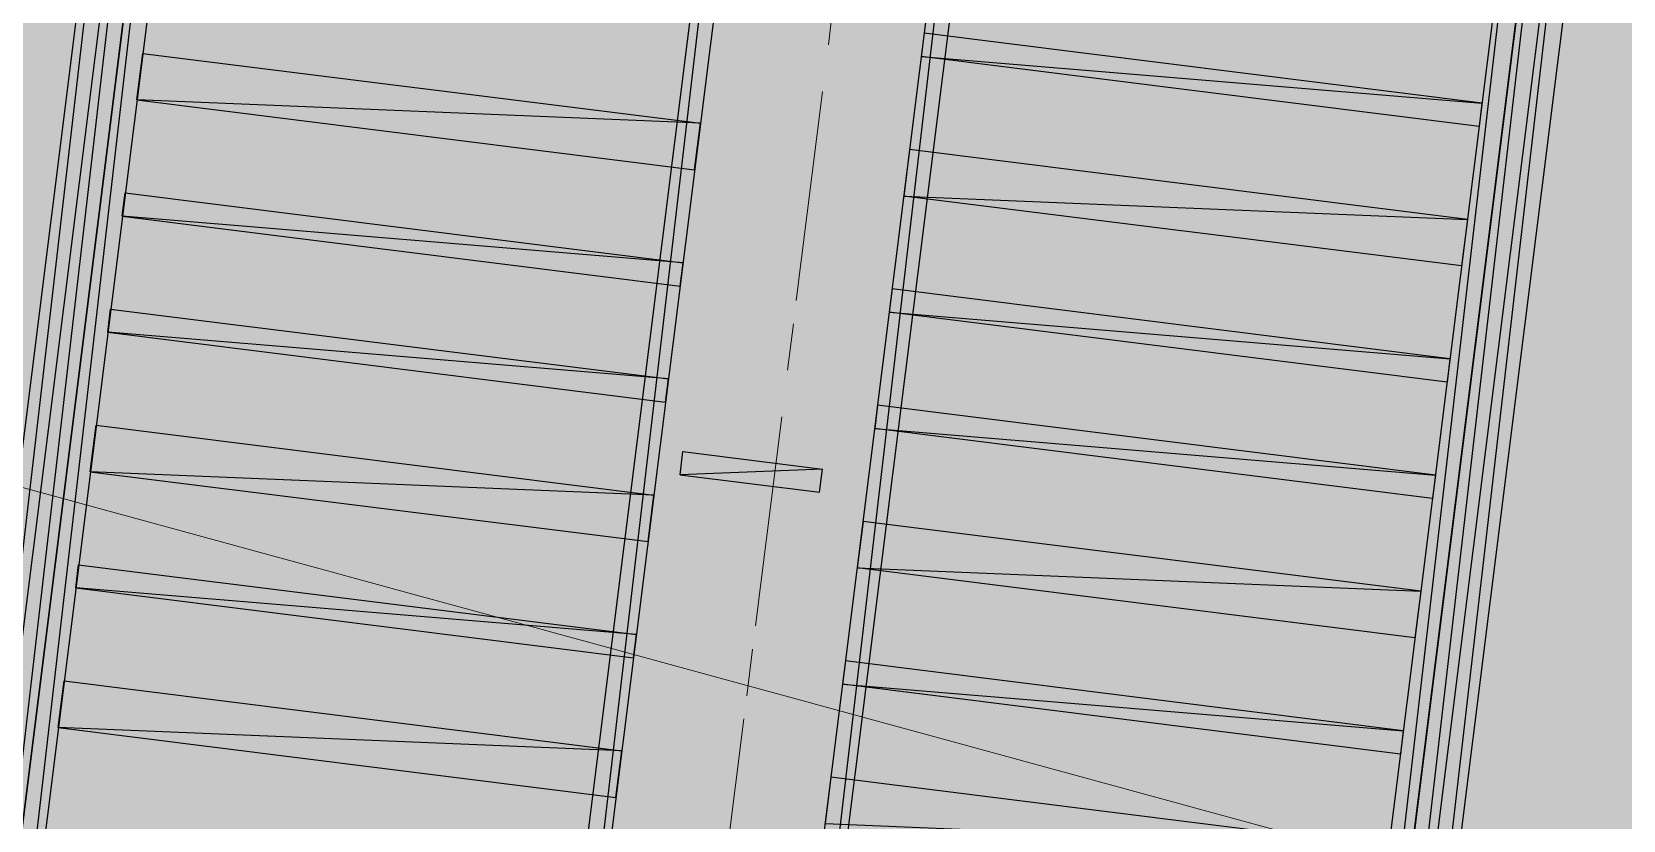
# Model space of a CAD drawing. Header units: metres. Extents: x -4 to 509425, y 7549 to 4732445.
# Drawn here: x 475990.696 to 475991.271, y 4719725.629 to 4719725.914 of the extents above; entities that cross this region are included whole.
import ezdxf

# ---------------------------------------------------------------- set-up
doc = ezdxf.new("R2010")
doc.units = ezdxf.units.M
doc.header["$LTSCALE"] = 0.01
doc.header["$MEASUREMENT"] = 0
doc.layers.get('0').update_dxf_attribs({"lineweight": 0})
doc.layers.add('_SUBESTACIÓN', color=1, linetype='Continuous')
doc.layers.add('SUBESTACION LA VID', color=253, linetype='Continuous')

# ---------------------------------------------------------------- blocks, each defined once
blk = doc.blocks.new('A$Cfff6051d')
at = {"layer": 'SUBESTACION LA VID', "transparency": 33554687}
h = blk.add_hatch(color=256, dxfattribs=at)
h.dxf.hatch_style = 2
edge = h.paths.add_edge_path()
edge.add_spline(control_points=[(475995.86725, 4719727.97649), (475995.86725, 4719727.97649), (475995.86831, 4719727.98489), (475995.86831, 4719727.98489), (475995.86831, 4719727.98489), (475990.12143, 4719728.69684), (475990.12143, 4719728.69684), (475990.12143, 4719728.69684), (475995.86725, 4719727.97649), (475995.86725, 4719727.97649)], knot_values=[0, 0, 0, 0, 1, 1, 1, 2, 2, 2, 3, 3, 3, 3], degree=3, periodic=0)
edge = h.paths.add_edge_path()
edge.add_spline(control_points=[(475995.86831, 4719727.98489), (475995.86831, 4719727.98489), (475990.12143, 4719728.69684), (475990.12143, 4719728.69684), (475990.12143, 4719728.69684), (475990.11408, 4719728.70629), (475990.11408, 4719728.70629), (475990.11408, 4719728.70629), (475995.86831, 4719727.98489), (475995.86831, 4719727.98489)], knot_values=[0, 0, 0, 0, 1, 1, 1, 2, 2, 2, 3, 3, 3, 3], degree=3, periodic=0)
edge = h.paths.add_edge_path()
edge.add_spline(control_points=[(475990.12143, 4719728.69684), (475990.12143, 4719728.69684), (475990.11408, 4719728.70629), (475990.11408, 4719728.70629), (475990.11408, 4719728.70629), (475989.83813, 4719726.43715), (475989.83813, 4719726.43715), (475989.83813, 4719726.43715), (475990.12143, 4719728.69684), (475990.12143, 4719728.69684)], knot_values=[0, 0, 0, 0, 1, 1, 1, 2, 2, 2, 3, 3, 3, 3], degree=3, periodic=0)
edge = h.paths.add_edge_path()
edge.add_spline(control_points=[(475990.11408, 4719728.70629), (475990.11408, 4719728.70629), (475989.83813, 4719726.43715), (475989.83813, 4719726.43715), (475989.83813, 4719726.43715), (475989.82868, 4719726.4298), (475989.82868, 4719726.4298), (475989.82868, 4719726.4298), (475990.11408, 4719728.70629), (475990.11408, 4719728.70629)], knot_values=[0, 0, 0, 0, 1, 1, 1, 2, 2, 2, 3, 3, 3, 3], degree=3, periodic=0)
edge = h.paths.add_edge_path()
edge.add_spline(control_points=[(475989.83813, 4719726.43715), (475989.83813, 4719726.43715), (475989.82868, 4719726.4298), (475989.82868, 4719726.4298), (475989.82868, 4719726.4298), (475995.58396, 4719725.7168), (475995.58396, 4719725.7168), (475995.58396, 4719725.7168), (475989.83813, 4719726.43715), (475989.83813, 4719726.43715)], knot_values=[0, 0, 0, 0, 1, 1, 1, 2, 2, 2, 3, 3, 3, 3], degree=3, periodic=0)
edge = h.paths.add_edge_path()
edge.add_spline(control_points=[(475989.82868, 4719726.4298), (475989.82868, 4719726.4298), (475995.58396, 4719725.7168), (475995.58396, 4719725.7168), (475995.58396, 4719725.7168), (475995.59131, 4719725.70735), (475995.59131, 4719725.70735), (475995.59131, 4719725.70735), (475989.82868, 4719726.4298), (475989.82868, 4719726.4298)], knot_values=[0, 0, 0, 0, 1, 1, 1, 2, 2, 2, 3, 3, 3, 3], degree=3, periodic=0)
edge = h.paths.add_edge_path()
edge.add_spline(control_points=[(475995.58396, 4719725.7168), (475995.58396, 4719725.7168), (475995.59131, 4719725.70735), (475995.59131, 4719725.70735), (475995.59131, 4719725.70735), (475995.86831, 4719727.98489), (475995.86831, 4719727.98489), (475995.86831, 4719727.98489), (475995.58396, 4719725.7168), (475995.58396, 4719725.7168)], knot_values=[0, 0, 0, 0, 1, 1, 1, 2, 2, 2, 3, 3, 3, 3], degree=3, periodic=0)
edge = h.paths.add_edge_path()
edge.add_spline(control_points=[(475995.59131, 4719725.70735), (475995.59131, 4719725.70735), (475995.86831, 4719727.98489), (475995.86831, 4719727.98489), (475995.86831, 4719727.98489), (475995.87671, 4719727.98384), (475995.87671, 4719727.98384), (475995.87671, 4719727.98384), (475995.59131, 4719725.70735), (475995.59131, 4719725.70735)], knot_values=[0, 0, 0, 0, 1, 1, 1, 2, 2, 2, 3, 3, 3, 3], degree=3, periodic=0)
h = blk.add_hatch(color=256, dxfattribs=at)
h.dxf.hatch_style = 2
edge = h.paths.add_edge_path()
edge.add_spline(control_points=[(475990.99108, 4719726.30967), (475990.99108, 4719726.30967), (475990.98268, 4719726.31072), (475990.98268, 4719726.31072), (475990.98268, 4719726.31072), (475990.86365, 4719725.29323), (475990.86365, 4719725.29323), (475990.86365, 4719725.29323), (475990.99108, 4719726.30967), (475990.99108, 4719726.30967)], knot_values=[0, 0, 0, 0, 1, 1, 1, 2, 2, 2, 3, 3, 3, 3], degree=3, periodic=0)
edge = h.paths.add_edge_path()
edge.add_spline(control_points=[(475990.98268, 4719726.31072), (475990.98268, 4719726.31072), (475990.86365, 4719725.29323), (475990.86365, 4719725.29323), (475990.86365, 4719725.29323), (475990.85525, 4719725.29428), (475990.85525, 4719725.29428), (475990.85525, 4719725.29428), (475990.98268, 4719726.31072), (475990.98268, 4719726.31072)], knot_values=[0, 0, 0, 0, 1, 1, 1, 2, 2, 2, 3, 3, 3, 3], degree=3, periodic=0)
h = blk.add_hatch(color=256, dxfattribs=at)
h.dxf.hatch_style = 2
edge = h.paths.add_edge_path()
edge.add_spline(control_points=[(475991.07508, 4719726.29914), (475991.07508, 4719726.29914), (475991.06668, 4719726.30019), (475991.06668, 4719726.30019), (475991.06668, 4719726.30019), (475990.94765, 4719725.2827), (475990.94765, 4719725.2827), (475990.94765, 4719725.2827), (475991.07508, 4719726.29914), (475991.07508, 4719726.29914)], knot_values=[0, 0, 0, 0, 1, 1, 1, 2, 2, 2, 3, 3, 3, 3], degree=3, periodic=0)
edge = h.paths.add_edge_path()
edge.add_spline(control_points=[(475991.06668, 4719726.30019), (475991.06668, 4719726.30019), (475990.94765, 4719725.2827), (475990.94765, 4719725.2827), (475990.94765, 4719725.2827), (475990.93925, 4719725.28375), (475990.93925, 4719725.28375), (475990.93925, 4719725.28375), (475991.06668, 4719726.30019), (475991.06668, 4719726.30019)], knot_values=[0, 0, 0, 0, 1, 1, 1, 2, 2, 2, 3, 3, 3, 3], degree=3, periodic=0)
h = blk.add_hatch(color=256, dxfattribs=at)
h.dxf.hatch_style = 2
edge = h.paths.add_edge_path()
edge.add_spline(control_points=[(475990.63684, 4719725.32167), (475990.63684, 4719725.32167), (475990.64525, 4719725.32061), (475990.64525, 4719725.32061), (475990.64525, 4719725.32061), (475990.74953, 4719726.2205), (475990.74953, 4719726.2205), (475990.74953, 4719726.2205), (475990.63684, 4719725.32167), (475990.63684, 4719725.32167)], knot_values=[0, 0, 0, 0, 1, 1, 1, 2, 2, 2, 3, 3, 3, 3], degree=3, periodic=0)
edge = h.paths.add_edge_path()
edge.add_spline(control_points=[(475990.64525, 4719725.32061), (475990.64525, 4719725.32061), (475990.74953, 4719726.2205), (475990.74953, 4719726.2205), (475990.74953, 4719726.2205), (475990.75793, 4719726.21945), (475990.75793, 4719726.21945), (475990.75793, 4719726.21945), (475990.64525, 4719725.32061), (475990.64525, 4719725.32061)], knot_values=[0, 0, 0, 0, 1, 1, 1, 2, 2, 2, 3, 3, 3, 3], degree=3, periodic=0)
h = blk.add_hatch(color=256, dxfattribs=at)
h.dxf.hatch_style = 2
edge = h.paths.add_edge_path()
edge.add_spline(control_points=[(475990.64525, 4719725.32061), (475990.64525, 4719725.32061), (475990.65365, 4719725.31956), (475990.65365, 4719725.31956), (475990.65365, 4719725.31956), (475990.75793, 4719726.21945), (475990.75793, 4719726.21945), (475990.75793, 4719726.21945), (475990.64525, 4719725.32061), (475990.64525, 4719725.32061)], knot_values=[0, 0, 0, 0, 1, 1, 1, 2, 2, 2, 3, 3, 3, 3], degree=3, periodic=0)
edge = h.paths.add_edge_path()
edge.add_spline(control_points=[(475990.65365, 4719725.31956), (475990.65365, 4719725.31956), (475990.75793, 4719726.21945), (475990.75793, 4719726.21945), (475990.75793, 4719726.21945), (475990.76633, 4719726.21839), (475990.76633, 4719726.21839), (475990.76633, 4719726.21839), (475990.65365, 4719725.31956), (475990.65365, 4719725.31956)], knot_values=[0, 0, 0, 0, 1, 1, 1, 2, 2, 2, 3, 3, 3, 3], degree=3, periodic=0)
h = blk.add_hatch(color=256, dxfattribs=at)
h.dxf.hatch_style = 2
edge = h.paths.add_edge_path()
edge.add_spline(control_points=[(475990.77157, 4719726.19214), (475990.77157, 4719726.19214), (475990.76317, 4719726.19319), (475990.76317, 4719726.19319), (475990.76317, 4719726.19319), (475990.66205, 4719725.31851), (475990.66205, 4719725.31851), (475990.66205, 4719725.31851), (475990.77157, 4719726.19214), (475990.77157, 4719726.19214)], knot_values=[0, 0, 0, 0, 1, 1, 1, 2, 2, 2, 3, 3, 3, 3], degree=3, periodic=0)
edge = h.paths.add_edge_path()
edge.add_spline(control_points=[(475990.76317, 4719726.19319), (475990.76317, 4719726.19319), (475990.66205, 4719725.31851), (475990.66205, 4719725.31851), (475990.66205, 4719725.31851), (475990.65259, 4719725.31116), (475990.65259, 4719725.31116), (475990.65259, 4719725.31116), (475990.76317, 4719726.19319), (475990.76317, 4719726.19319)], knot_values=[0, 0, 0, 0, 1, 1, 1, 2, 2, 2, 3, 3, 3, 3], degree=3, periodic=0)
edge = h.paths.add_edge_path()
edge.add_spline(control_points=[(475990.66205, 4719725.31851), (475990.66205, 4719725.31851), (475990.65259, 4719725.31116), (475990.65259, 4719725.31116), (475990.65259, 4719725.31116), (475990.71245, 4719725.31219), (475990.71245, 4719725.31219), (475990.71245, 4719725.31219), (475990.66205, 4719725.31851), (475990.66205, 4719725.31851)], knot_values=[0, 0, 0, 0, 1, 1, 1, 2, 2, 2, 3, 3, 3, 3], degree=3, periodic=0)
edge = h.paths.add_edge_path()
edge.add_spline(control_points=[(475990.65259, 4719725.31116), (475990.65259, 4719725.31116), (475990.71245, 4719725.31219), (475990.71245, 4719725.31219), (475990.71245, 4719725.31219), (475990.71979, 4719725.30273), (475990.71979, 4719725.30273), (475990.71979, 4719725.30273), (475990.65259, 4719725.31116), (475990.65259, 4719725.31116)], knot_values=[0, 0, 0, 0, 1, 1, 1, 2, 2, 2, 3, 3, 3, 3], degree=3, periodic=0)
h = blk.add_hatch(color=256, dxfattribs=at)
h.dxf.hatch_style = 2
edge = h.paths.add_edge_path()
edge.add_spline(control_points=[(475991.15032, 4719725.26582), (475991.15032, 4719725.26582), (475991.15872, 4719725.26477), (475991.15872, 4719725.26477), (475991.15872, 4719725.26477), (475991.26195, 4719726.15626), (475991.26195, 4719726.15626), (475991.26195, 4719726.15626), (475991.15032, 4719725.26582), (475991.15032, 4719725.26582)], knot_values=[0, 0, 0, 0, 1, 1, 1, 2, 2, 2, 3, 3, 3, 3], degree=3, periodic=0)
edge = h.paths.add_edge_path()
edge.add_spline(control_points=[(475991.15872, 4719725.26477), (475991.15872, 4719725.26477), (475991.26195, 4719726.15626), (475991.26195, 4719726.15626), (475991.26195, 4719726.15626), (475991.27035, 4719726.15521), (475991.27035, 4719726.15521), (475991.27035, 4719726.15521), (475991.15872, 4719725.26477), (475991.15872, 4719725.26477)], knot_values=[0, 0, 0, 0, 1, 1, 1, 2, 2, 2, 3, 3, 3, 3], degree=3, periodic=0)
h = blk.add_hatch(color=256, dxfattribs=at)
h.dxf.hatch_style = 2
edge = h.paths.add_edge_path()
edge.add_spline(control_points=[(475991.15872, 4719725.26477), (475991.15872, 4719725.26477), (475991.16712, 4719725.26372), (475991.16712, 4719725.26372), (475991.16712, 4719725.26372), (475991.27035, 4719726.15521), (475991.27035, 4719726.15521), (475991.27035, 4719726.15521), (475991.15872, 4719725.26477), (475991.15872, 4719725.26477)], knot_values=[0, 0, 0, 0, 1, 1, 1, 2, 2, 2, 3, 3, 3, 3], degree=3, periodic=0)
edge = h.paths.add_edge_path()
edge.add_spline(control_points=[(475991.16712, 4719725.26372), (475991.16712, 4719725.26372), (475991.27035, 4719726.15521), (475991.27035, 4719726.15521), (475991.27035, 4719726.15521), (475991.27875, 4719726.15415), (475991.27875, 4719726.15415), (475991.27875, 4719726.15415), (475991.16712, 4719725.26372), (475991.16712, 4719725.26372)], knot_values=[0, 0, 0, 0, 1, 1, 1, 2, 2, 2, 3, 3, 3, 3], degree=3, periodic=0)
h = blk.add_hatch(color=256, dxfattribs=at)
h.dxf.hatch_style = 2
edge = h.paths.add_edge_path()
edge.add_spline(control_points=[(475991.25879, 4719726.13106), (475991.25879, 4719726.13106), (475991.25039, 4719726.13211), (475991.25039, 4719726.13211), (475991.25039, 4719726.13211), (475991.14821, 4719725.24902), (475991.14821, 4719725.24902), (475991.14821, 4719725.24902), (475991.25879, 4719726.13106), (475991.25879, 4719726.13106)], knot_values=[0, 0, 0, 0, 1, 1, 1, 2, 2, 2, 3, 3, 3, 3], degree=3, periodic=0)
edge = h.paths.add_edge_path()
edge.add_spline(control_points=[(475991.25039, 4719726.13211), (475991.25039, 4719726.13211), (475991.14821, 4719725.24902), (475991.14821, 4719725.24902), (475991.14821, 4719725.24902), (475991.13981, 4719725.25008), (475991.13981, 4719725.25008), (475991.13981, 4719725.25008), (475991.25039, 4719726.13211), (475991.25039, 4719726.13211)], knot_values=[0, 0, 0, 0, 1, 1, 1, 2, 2, 2, 3, 3, 3, 3], degree=3, periodic=0)
h = blk.add_hatch(color=256, dxfattribs=at)
h.dxf.hatch_style = 2
edge = h.paths.add_edge_path()
edge.add_spline(control_points=[(475991.21879, 4719725.8801), (475991.21879, 4719725.8801), (475991.21985, 4719725.8885), (475991.21985, 4719725.8885), (475991.21985, 4719725.8885), (475991.01719, 4719725.90538), (475991.01719, 4719725.90538), (475991.01719, 4719725.90538), (475991.21879, 4719725.8801), (475991.21879, 4719725.8801)], knot_values=[0, 0, 0, 0, 1, 1, 1, 2, 2, 2, 3, 3, 3, 3], degree=3, periodic=0)
edge = h.paths.add_edge_path()
edge.add_spline(control_points=[(475991.21985, 4719725.8885), (475991.21985, 4719725.8885), (475991.01719, 4719725.90538), (475991.01719, 4719725.90538), (475991.01719, 4719725.90538), (475991.01824, 4719725.91378), (475991.01824, 4719725.91378), (475991.01824, 4719725.91378), (475991.21985, 4719725.8885), (475991.21985, 4719725.8885)], knot_values=[0, 0, 0, 0, 1, 1, 1, 2, 2, 2, 3, 3, 3, 3], degree=3, periodic=0)
h = blk.add_hatch(color=256, dxfattribs=at)
h.dxf.hatch_style = 2
edge = h.paths.add_edge_path()
edge.add_spline(control_points=[(475990.73577, 4719725.90653), (475990.73577, 4719725.90653), (475990.73366, 4719725.88973), (475990.73366, 4719725.88973), (475990.73366, 4719725.88973), (475990.93737, 4719725.88125), (475990.93737, 4719725.88125), (475990.93737, 4719725.88125), (475990.73577, 4719725.90653), (475990.73577, 4719725.90653)], knot_values=[0, 0, 0, 0, 1, 1, 1, 2, 2, 2, 3, 3, 3, 3], degree=3, periodic=0)
edge = h.paths.add_edge_path()
edge.add_spline(control_points=[(475990.73366, 4719725.88973), (475990.73366, 4719725.88973), (475990.93737, 4719725.88125), (475990.93737, 4719725.88125), (475990.93737, 4719725.88125), (475990.93527, 4719725.86445), (475990.93527, 4719725.86445), (475990.93527, 4719725.86445), (475990.73366, 4719725.88973), (475990.73366, 4719725.88973)], knot_values=[0, 0, 0, 0, 1, 1, 1, 2, 2, 2, 3, 3, 3, 3], degree=3, periodic=0)
h = blk.add_hatch(color=256, dxfattribs=at)
h.dxf.hatch_style = 2
edge = h.paths.add_edge_path()
edge.add_spline(control_points=[(475991.21248, 4719725.8297), (475991.21248, 4719725.8297), (475991.21458, 4719725.8465), (475991.21458, 4719725.8465), (475991.21458, 4719725.8465), (475991.01087, 4719725.85497), (475991.01087, 4719725.85497), (475991.01087, 4719725.85497), (475991.21248, 4719725.8297), (475991.21248, 4719725.8297)], knot_values=[0, 0, 0, 0, 1, 1, 1, 2, 2, 2, 3, 3, 3, 3], degree=3, periodic=0)
edge = h.paths.add_edge_path()
edge.add_spline(control_points=[(475991.21458, 4719725.8465), (475991.21458, 4719725.8465), (475991.01087, 4719725.85497), (475991.01087, 4719725.85497), (475991.01087, 4719725.85497), (475991.01297, 4719725.87177), (475991.01297, 4719725.87177), (475991.01297, 4719725.87177), (475991.21458, 4719725.8465), (475991.21458, 4719725.8465)], knot_values=[0, 0, 0, 0, 1, 1, 1, 2, 2, 2, 3, 3, 3, 3], degree=3, periodic=0)
h = blk.add_hatch(color=256, dxfattribs=at)
h.dxf.hatch_style = 2
edge = h.paths.add_edge_path()
edge.add_spline(control_points=[(475990.72945, 4719725.85613), (475990.72945, 4719725.85613), (475990.72839, 4719725.84773), (475990.72839, 4719725.84773), (475990.72839, 4719725.84773), (475990.93106, 4719725.83085), (475990.93106, 4719725.83085), (475990.93106, 4719725.83085), (475990.72945, 4719725.85613), (475990.72945, 4719725.85613)], knot_values=[0, 0, 0, 0, 1, 1, 1, 2, 2, 2, 3, 3, 3, 3], degree=3, periodic=0)
edge = h.paths.add_edge_path()
edge.add_spline(control_points=[(475990.72839, 4719725.84773), (475990.72839, 4719725.84773), (475990.93106, 4719725.83085), (475990.93106, 4719725.83085), (475990.93106, 4719725.83085), (475990.93, 4719725.82245), (475990.93, 4719725.82245), (475990.93, 4719725.82245), (475990.72839, 4719725.84773), (475990.72839, 4719725.84773)], knot_values=[0, 0, 0, 0, 1, 1, 1, 2, 2, 2, 3, 3, 3, 3], degree=3, periodic=0)
h = blk.add_hatch(color=256, dxfattribs=at)
h.dxf.hatch_style = 2
edge = h.paths.add_edge_path()
edge.add_spline(control_points=[(475991.20721, 4719725.7877), (475991.20721, 4719725.7877), (475991.20826, 4719725.7961), (475991.20826, 4719725.7961), (475991.20826, 4719725.7961), (475991.0056, 4719725.81297), (475991.0056, 4719725.81297), (475991.0056, 4719725.81297), (475991.20721, 4719725.7877), (475991.20721, 4719725.7877)], knot_values=[0, 0, 0, 0, 1, 1, 1, 2, 2, 2, 3, 3, 3, 3], degree=3, periodic=0)
edge = h.paths.add_edge_path()
edge.add_spline(control_points=[(475991.20826, 4719725.7961), (475991.20826, 4719725.7961), (475991.0056, 4719725.81297), (475991.0056, 4719725.81297), (475991.0056, 4719725.81297), (475991.00666, 4719725.82137), (475991.00666, 4719725.82137), (475991.00666, 4719725.82137), (475991.20826, 4719725.7961), (475991.20826, 4719725.7961)], knot_values=[0, 0, 0, 0, 1, 1, 1, 2, 2, 2, 3, 3, 3, 3], degree=3, periodic=0)
h = blk.add_hatch(color=256, dxfattribs=at)
h.dxf.hatch_style = 2
edge = h.paths.add_edge_path()
edge.add_spline(control_points=[(475990.72418, 4719725.81413), (475990.72418, 4719725.81413), (475990.72313, 4719725.80573), (475990.72313, 4719725.80573), (475990.72313, 4719725.80573), (475990.92579, 4719725.78885), (475990.92579, 4719725.78885), (475990.92579, 4719725.78885), (475990.72418, 4719725.81413), (475990.72418, 4719725.81413)], knot_values=[0, 0, 0, 0, 1, 1, 1, 2, 2, 2, 3, 3, 3, 3], degree=3, periodic=0)
edge = h.paths.add_edge_path()
edge.add_spline(control_points=[(475990.72313, 4719725.80573), (475990.72313, 4719725.80573), (475990.92579, 4719725.78885), (475990.92579, 4719725.78885), (475990.92579, 4719725.78885), (475990.92474, 4719725.78045), (475990.92474, 4719725.78045), (475990.92474, 4719725.78045), (475990.72313, 4719725.80573), (475990.72313, 4719725.80573)], knot_values=[0, 0, 0, 0, 1, 1, 1, 2, 2, 2, 3, 3, 3, 3], degree=3, periodic=0)
h = blk.add_hatch(color=256, dxfattribs=at)
h.dxf.hatch_style = 2
edge = h.paths.add_edge_path()
edge.add_spline(control_points=[(475991.20194, 4719725.7457), (475991.20194, 4719725.7457), (475991.203, 4719725.7541), (475991.203, 4719725.7541), (475991.203, 4719725.7541), (475991.00034, 4719725.77097), (475991.00034, 4719725.77097), (475991.00034, 4719725.77097), (475991.20194, 4719725.7457), (475991.20194, 4719725.7457)], knot_values=[0, 0, 0, 0, 1, 1, 1, 2, 2, 2, 3, 3, 3, 3], degree=3, periodic=0)
edge = h.paths.add_edge_path()
edge.add_spline(control_points=[(475991.203, 4719725.7541), (475991.203, 4719725.7541), (475991.00034, 4719725.77097), (475991.00034, 4719725.77097), (475991.00034, 4719725.77097), (475991.00139, 4719725.77937), (475991.00139, 4719725.77937), (475991.00139, 4719725.77937), (475991.203, 4719725.7541), (475991.203, 4719725.7541)], knot_values=[0, 0, 0, 0, 1, 1, 1, 2, 2, 2, 3, 3, 3, 3], degree=3, periodic=0)
h = blk.add_hatch(color=256, dxfattribs=at)
h.dxf.hatch_style = 2
edge = h.paths.add_edge_path()
edge.add_spline(control_points=[(475990.71892, 4719725.77212), (475990.71892, 4719725.77212), (475990.71681, 4719725.75532), (475990.71681, 4719725.75532), (475990.71681, 4719725.75532), (475990.92052, 4719725.74685), (475990.92052, 4719725.74685), (475990.92052, 4719725.74685), (475990.71892, 4719725.77212), (475990.71892, 4719725.77212)], knot_values=[0, 0, 0, 0, 1, 1, 1, 2, 2, 2, 3, 3, 3, 3], degree=3, periodic=0)
edge = h.paths.add_edge_path()
edge.add_spline(control_points=[(475990.71681, 4719725.75532), (475990.71681, 4719725.75532), (475990.92052, 4719725.74685), (475990.92052, 4719725.74685), (475990.92052, 4719725.74685), (475990.91842, 4719725.73005), (475990.91842, 4719725.73005), (475990.91842, 4719725.73005), (475990.71681, 4719725.75532), (475990.71681, 4719725.75532)], knot_values=[0, 0, 0, 0, 1, 1, 1, 2, 2, 2, 3, 3, 3, 3], degree=3, periodic=0)
h = blk.add_hatch(color=256, dxfattribs=at)
h.dxf.hatch_style = 2
edge = h.paths.add_edge_path()
edge.add_spline(control_points=[(475991.19563, 4719725.6953), (475991.19563, 4719725.6953), (475991.19773, 4719725.7121), (475991.19773, 4719725.7121), (475991.19773, 4719725.7121), (475990.99402, 4719725.72057), (475990.99402, 4719725.72057), (475990.99402, 4719725.72057), (475991.19563, 4719725.6953), (475991.19563, 4719725.6953)], knot_values=[0, 0, 0, 0, 1, 1, 1, 2, 2, 2, 3, 3, 3, 3], degree=3, periodic=0)
edge = h.paths.add_edge_path()
edge.add_spline(control_points=[(475991.19773, 4719725.7121), (475991.19773, 4719725.7121), (475990.99402, 4719725.72057), (475990.99402, 4719725.72057), (475990.99402, 4719725.72057), (475990.99612, 4719725.73737), (475990.99612, 4719725.73737), (475990.99612, 4719725.73737), (475991.19773, 4719725.7121), (475991.19773, 4719725.7121)], knot_values=[0, 0, 0, 0, 1, 1, 1, 2, 2, 2, 3, 3, 3, 3], degree=3, periodic=0)
h = blk.add_hatch(color=256, dxfattribs=at)
h.dxf.hatch_style = 2
edge = h.paths.add_edge_path()
edge.add_spline(control_points=[(475990.7126, 4719725.72172), (475990.7126, 4719725.72172), (475990.71154, 4719725.71332), (475990.71154, 4719725.71332), (475990.71154, 4719725.71332), (475990.9142, 4719725.69645), (475990.9142, 4719725.69645), (475990.9142, 4719725.69645), (475990.7126, 4719725.72172), (475990.7126, 4719725.72172)], knot_values=[0, 0, 0, 0, 1, 1, 1, 2, 2, 2, 3, 3, 3, 3], degree=3, periodic=0)
edge = h.paths.add_edge_path()
edge.add_spline(control_points=[(475990.71154, 4719725.71332), (475990.71154, 4719725.71332), (475990.9142, 4719725.69645), (475990.9142, 4719725.69645), (475990.9142, 4719725.69645), (475990.91315, 4719725.68805), (475990.91315, 4719725.68805), (475990.91315, 4719725.68805), (475990.71154, 4719725.71332), (475990.71154, 4719725.71332)], knot_values=[0, 0, 0, 0, 1, 1, 1, 2, 2, 2, 3, 3, 3, 3], degree=3, periodic=0)
h = blk.add_hatch(color=256, dxfattribs=at)
h.dxf.hatch_style = 2
edge = h.paths.add_edge_path()
edge.add_spline(control_points=[(475991.19036, 4719725.65329), (475991.19036, 4719725.65329), (475991.19141, 4719725.66169), (475991.19141, 4719725.66169), (475991.19141, 4719725.66169), (475990.98875, 4719725.67857), (475990.98875, 4719725.67857), (475990.98875, 4719725.67857), (475991.19036, 4719725.65329), (475991.19036, 4719725.65329)], knot_values=[0, 0, 0, 0, 1, 1, 1, 2, 2, 2, 3, 3, 3, 3], degree=3, periodic=0)
edge = h.paths.add_edge_path()
edge.add_spline(control_points=[(475991.19141, 4719725.66169), (475991.19141, 4719725.66169), (475990.98875, 4719725.67857), (475990.98875, 4719725.67857), (475990.98875, 4719725.67857), (475990.9898, 4719725.68697), (475990.9898, 4719725.68697), (475990.9898, 4719725.68697), (475991.19141, 4719725.66169), (475991.19141, 4719725.66169)], knot_values=[0, 0, 0, 0, 1, 1, 1, 2, 2, 2, 3, 3, 3, 3], degree=3, periodic=0)
h = blk.add_hatch(color=256, dxfattribs=at)
h.dxf.hatch_style = 2
edge = h.paths.add_edge_path()
edge.add_spline(control_points=[(475990.70733, 4719725.67972), (475990.70733, 4719725.67972), (475990.70522, 4719725.66292), (475990.70522, 4719725.66292), (475990.70522, 4719725.66292), (475990.90894, 4719725.65444), (475990.90894, 4719725.65444), (475990.90894, 4719725.65444), (475990.70733, 4719725.67972), (475990.70733, 4719725.67972)], knot_values=[0, 0, 0, 0, 1, 1, 1, 2, 2, 2, 3, 3, 3, 3], degree=3, periodic=0)
edge = h.paths.add_edge_path()
edge.add_spline(control_points=[(475990.70522, 4719725.66292), (475990.70522, 4719725.66292), (475990.90894, 4719725.65444), (475990.90894, 4719725.65444), (475990.90894, 4719725.65444), (475990.90683, 4719725.63764), (475990.90683, 4719725.63764), (475990.90683, 4719725.63764), (475990.70522, 4719725.66292), (475990.70522, 4719725.66292)], knot_values=[0, 0, 0, 0, 1, 1, 1, 2, 2, 2, 3, 3, 3, 3], degree=3, periodic=0)
h = blk.add_hatch(color=256, dxfattribs=at)
h.dxf.hatch_style = 2
edge = h.paths.add_edge_path()
edge.add_spline(control_points=[(475991.18404, 4719725.60289), (475991.18404, 4719725.60289), (475991.18615, 4719725.61969), (475991.18615, 4719725.61969), (475991.18615, 4719725.61969), (475990.98243, 4719725.62817), (475990.98243, 4719725.62817), (475990.98243, 4719725.62817), (475991.18404, 4719725.60289), (475991.18404, 4719725.60289)], knot_values=[0, 0, 0, 0, 1, 1, 1, 2, 2, 2, 3, 3, 3, 3], degree=3, periodic=0)
edge = h.paths.add_edge_path()
edge.add_spline(control_points=[(475991.18615, 4719725.61969), (475991.18615, 4719725.61969), (475990.98243, 4719725.62817), (475990.98243, 4719725.62817), (475990.98243, 4719725.62817), (475990.98454, 4719725.64497), (475990.98454, 4719725.64497), (475990.98454, 4719725.64497), (475991.18615, 4719725.61969), (475991.18615, 4719725.61969)], knot_values=[0, 0, 0, 0, 1, 1, 1, 2, 2, 2, 3, 3, 3, 3], degree=3, periodic=0)
at = {"layer": 'SUBESTACION LA VID', "lineweight": 0}
for p, q in [((475990.98464, 4719725.91799), (475990.98359, 4719725.90959)), ((475990.98148, 4719725.89279), (475990.972, 4719725.81719)), ((475990.97095, 4719725.80879), (475990.96884, 4719725.79199)), ((475990.96674, 4719725.77519), (475990.95726, 4719725.69958)), ((475990.9562, 4719725.69118), (475990.9541, 4719725.67438)), ((475990.95305, 4719725.66598), (475990.94357, 4719725.59038))]:
    blk.add_line(p, q, dxfattribs=at)
at = {"layer": 'SUBESTACION LA VID', "lineweight": 15}
blk.add_lwpolyline([(475996.42242, 4719724.16971), (475996.40773, 4719724.18862), (475987.3411, 4719726.66488)], dxfattribs=at)
at = {"layer": 'SUBESTACION LA VID'}
for points in [[(475989.83813, 4719726.43715), (475989.83813, 4719726.43715), (475989.82868, 4719726.4298), (475989.82868, 4719726.4298), (475989.82868, 4719726.4298), (475995.58396, 4719725.7168), (475995.58396, 4719725.7168), (475995.58396, 4719725.7168), (475989.83813, 4719726.43715), (475989.83813, 4719726.43715)], [(475989.82868, 4719726.4298), (475989.82868, 4719726.4298), (475995.58396, 4719725.7168), (475995.58396, 4719725.7168), (475995.58396, 4719725.7168), (475995.59131, 4719725.70735), (475995.59131, 4719725.70735), (475995.59131, 4719725.70735), (475989.82868, 4719726.4298), (475989.82868, 4719726.4298)], [(475990.98268, 4719726.31072), (475990.98268, 4719726.31072), (475990.86365, 4719725.29323), (475990.86365, 4719725.29323), (475990.86365, 4719725.29323), (475990.85525, 4719725.29428), (475990.85525, 4719725.29428), (475990.85525, 4719725.29428), (475990.98268, 4719726.31072), (475990.98268, 4719726.31072)], [(475990.99108, 4719726.30967), (475990.99108, 4719726.30967), (475990.98268, 4719726.31072), (475990.98268, 4719726.31072), (475990.98268, 4719726.31072), (475990.86365, 4719725.29323), (475990.86365, 4719725.29323), (475990.86365, 4719725.29323), (475990.99108, 4719726.30967), (475990.99108, 4719726.30967)], [(475991.06668, 4719726.30019), (475991.06668, 4719726.30019), (475990.94765, 4719725.2827), (475990.94765, 4719725.2827), (475990.94765, 4719725.2827), (475990.93925, 4719725.28375), (475990.93925, 4719725.28375), (475990.93925, 4719725.28375), (475991.06668, 4719726.30019), (475991.06668, 4719726.30019)], [(475991.07508, 4719726.29914), (475991.07508, 4719726.29914), (475991.06668, 4719726.30019), (475991.06668, 4719726.30019), (475991.06668, 4719726.30019), (475990.94765, 4719725.2827), (475990.94765, 4719725.2827), (475990.94765, 4719725.2827), (475991.07508, 4719726.29914), (475991.07508, 4719726.29914)], [(475990.63684, 4719725.32167), (475990.63684, 4719725.32167), (475990.64525, 4719725.32061), (475990.64525, 4719725.32061), (475990.64525, 4719725.32061), (475990.74953, 4719726.2205), (475990.74953, 4719726.2205), (475990.74953, 4719726.2205), (475990.63684, 4719725.32167), (475990.63684, 4719725.32167)], [(475990.64525, 4719725.32061), (475990.64525, 4719725.32061), (475990.74953, 4719726.2205), (475990.74953, 4719726.2205), (475990.74953, 4719726.2205), (475990.75793, 4719726.21945), (475990.75793, 4719726.21945), (475990.75793, 4719726.21945), (475990.64525, 4719725.32061), (475990.64525, 4719725.32061)], [(475990.64525, 4719725.32061), (475990.64525, 4719725.32061), (475990.65365, 4719725.31956), (475990.65365, 4719725.31956), (475990.65365, 4719725.31956), (475990.75793, 4719726.21945), (475990.75793, 4719726.21945), (475990.75793, 4719726.21945), (475990.64525, 4719725.32061), (475990.64525, 4719725.32061)], [(475990.65365, 4719725.31956), (475990.65365, 4719725.31956), (475990.75793, 4719726.21945), (475990.75793, 4719726.21945), (475990.75793, 4719726.21945), (475990.76633, 4719726.21839), (475990.76633, 4719726.21839), (475990.76633, 4719726.21839), (475990.65365, 4719725.31956), (475990.65365, 4719725.31956)], [(475990.76317, 4719726.19319), (475990.76317, 4719726.19319), (475990.66205, 4719725.31851), (475990.66205, 4719725.31851), (475990.66205, 4719725.31851), (475990.65259, 4719725.31116), (475990.65259, 4719725.31116), (475990.65259, 4719725.31116), (475990.76317, 4719726.19319), (475990.76317, 4719726.19319)], [(475990.77157, 4719726.19214), (475990.77157, 4719726.19214), (475990.76317, 4719726.19319), (475990.76317, 4719726.19319), (475990.76317, 4719726.19319), (475990.66205, 4719725.31851), (475990.66205, 4719725.31851), (475990.66205, 4719725.31851), (475990.77157, 4719726.19214), (475990.77157, 4719726.19214)], [(475991.15032, 4719725.26582), (475991.15032, 4719725.26582), (475991.15872, 4719725.26477), (475991.15872, 4719725.26477), (475991.15872, 4719725.26477), (475991.26195, 4719726.15626), (475991.26195, 4719726.15626), (475991.26195, 4719726.15626), (475991.15032, 4719725.26582), (475991.15032, 4719725.26582)], [(475991.15872, 4719725.26477), (475991.15872, 4719725.26477), (475991.26195, 4719726.15626), (475991.26195, 4719726.15626), (475991.26195, 4719726.15626), (475991.27035, 4719726.15521), (475991.27035, 4719726.15521), (475991.27035, 4719726.15521), (475991.15872, 4719725.26477), (475991.15872, 4719725.26477)], [(475991.15872, 4719725.26477), (475991.15872, 4719725.26477), (475991.16712, 4719725.26372), (475991.16712, 4719725.26372), (475991.16712, 4719725.26372), (475991.27035, 4719726.15521), (475991.27035, 4719726.15521), (475991.27035, 4719726.15521), (475991.15872, 4719725.26477), (475991.15872, 4719725.26477)], [(475991.16712, 4719725.26372), (475991.16712, 4719725.26372), (475991.27035, 4719726.15521), (475991.27035, 4719726.15521), (475991.27035, 4719726.15521), (475991.27875, 4719726.15415), (475991.27875, 4719726.15415), (475991.27875, 4719726.15415), (475991.16712, 4719725.26372), (475991.16712, 4719725.26372)], [(475991.25039, 4719726.13211), (475991.25039, 4719726.13211), (475991.14821, 4719725.24902), (475991.14821, 4719725.24902), (475991.14821, 4719725.24902), (475991.13981, 4719725.25008), (475991.13981, 4719725.25008), (475991.13981, 4719725.25008), (475991.25039, 4719726.13211), (475991.25039, 4719726.13211)], [(475991.25879, 4719726.13106), (475991.25879, 4719726.13106), (475991.25039, 4719726.13211), (475991.25039, 4719726.13211), (475991.25039, 4719726.13211), (475991.14821, 4719725.24902), (475991.14821, 4719725.24902), (475991.14821, 4719725.24902), (475991.25879, 4719726.13106), (475991.25879, 4719726.13106)], [(475991.21985, 4719725.8885), (475991.21985, 4719725.8885), (475991.01719, 4719725.90538), (475991.01719, 4719725.90538), (475991.01719, 4719725.90538), (475991.01824, 4719725.91378), (475991.01824, 4719725.91378), (475991.01824, 4719725.91378), (475991.21985, 4719725.8885), (475991.21985, 4719725.8885)], [(475990.73577, 4719725.90653), (475990.73577, 4719725.90653), (475990.73366, 4719725.88973), (475990.73366, 4719725.88973), (475990.73366, 4719725.88973), (475990.93737, 4719725.88125), (475990.93737, 4719725.88125), (475990.93737, 4719725.88125), (475990.73577, 4719725.90653), (475990.73577, 4719725.90653)], [(475991.21879, 4719725.8801), (475991.21879, 4719725.8801), (475991.21985, 4719725.8885), (475991.21985, 4719725.8885), (475991.21985, 4719725.8885), (475991.01719, 4719725.90538), (475991.01719, 4719725.90538), (475991.01719, 4719725.90538), (475991.21879, 4719725.8801), (475991.21879, 4719725.8801)], [(475990.73366, 4719725.88973), (475990.73366, 4719725.88973), (475990.93737, 4719725.88125), (475990.93737, 4719725.88125), (475990.93737, 4719725.88125), (475990.93527, 4719725.86445), (475990.93527, 4719725.86445), (475990.93527, 4719725.86445), (475990.73366, 4719725.88973), (475990.73366, 4719725.88973)], [(475991.21458, 4719725.8465), (475991.21458, 4719725.8465), (475991.01087, 4719725.85497), (475991.01087, 4719725.85497), (475991.01087, 4719725.85497), (475991.01297, 4719725.87177), (475991.01297, 4719725.87177), (475991.01297, 4719725.87177), (475991.21458, 4719725.8465), (475991.21458, 4719725.8465)], [(475990.72945, 4719725.85613), (475990.72945, 4719725.85613), (475990.72839, 4719725.84773), (475990.72839, 4719725.84773), (475990.72839, 4719725.84773), (475990.93106, 4719725.83085), (475990.93106, 4719725.83085), (475990.93106, 4719725.83085), (475990.72945, 4719725.85613), (475990.72945, 4719725.85613)], [(475991.21248, 4719725.8297), (475991.21248, 4719725.8297), (475991.21458, 4719725.8465), (475991.21458, 4719725.8465), (475991.21458, 4719725.8465), (475991.01087, 4719725.85497), (475991.01087, 4719725.85497), (475991.01087, 4719725.85497), (475991.21248, 4719725.8297), (475991.21248, 4719725.8297)], [(475990.72839, 4719725.84773), (475990.72839, 4719725.84773), (475990.93106, 4719725.83085), (475990.93106, 4719725.83085), (475990.93106, 4719725.83085), (475990.93, 4719725.82245), (475990.93, 4719725.82245), (475990.93, 4719725.82245), (475990.72839, 4719725.84773), (475990.72839, 4719725.84773)], [(475991.20826, 4719725.7961), (475991.20826, 4719725.7961), (475991.0056, 4719725.81297), (475991.0056, 4719725.81297), (475991.0056, 4719725.81297), (475991.00666, 4719725.82137), (475991.00666, 4719725.82137), (475991.00666, 4719725.82137), (475991.20826, 4719725.7961), (475991.20826, 4719725.7961)], [(475990.72418, 4719725.81413), (475990.72418, 4719725.81413), (475990.72313, 4719725.80573), (475990.72313, 4719725.80573), (475990.72313, 4719725.80573), (475990.92579, 4719725.78885), (475990.92579, 4719725.78885), (475990.92579, 4719725.78885), (475990.72418, 4719725.81413), (475990.72418, 4719725.81413)], [(475991.20721, 4719725.7877), (475991.20721, 4719725.7877), (475991.20826, 4719725.7961), (475991.20826, 4719725.7961), (475991.20826, 4719725.7961), (475991.0056, 4719725.81297), (475991.0056, 4719725.81297), (475991.0056, 4719725.81297), (475991.20721, 4719725.7877), (475991.20721, 4719725.7877)], [(475990.72313, 4719725.80573), (475990.72313, 4719725.80573), (475990.92579, 4719725.78885), (475990.92579, 4719725.78885), (475990.92579, 4719725.78885), (475990.92474, 4719725.78045), (475990.92474, 4719725.78045), (475990.92474, 4719725.78045), (475990.72313, 4719725.80573), (475990.72313, 4719725.80573)], [(475991.203, 4719725.7541), (475991.203, 4719725.7541), (475991.00034, 4719725.77097), (475991.00034, 4719725.77097), (475991.00034, 4719725.77097), (475991.00139, 4719725.77937), (475991.00139, 4719725.77937), (475991.00139, 4719725.77937), (475991.203, 4719725.7541), (475991.203, 4719725.7541)], [(475990.71892, 4719725.77212), (475990.71892, 4719725.77212), (475990.71681, 4719725.75532), (475990.71681, 4719725.75532), (475990.71681, 4719725.75532), (475990.92052, 4719725.74685), (475990.92052, 4719725.74685), (475990.92052, 4719725.74685), (475990.71892, 4719725.77212), (475990.71892, 4719725.77212)], [(475991.20194, 4719725.7457), (475991.20194, 4719725.7457), (475991.203, 4719725.7541), (475991.203, 4719725.7541), (475991.203, 4719725.7541), (475991.00034, 4719725.77097), (475991.00034, 4719725.77097), (475991.00034, 4719725.77097), (475991.20194, 4719725.7457), (475991.20194, 4719725.7457)], [(475990.92998, 4719725.7542), (475990.92998, 4719725.7542), (475990.98143, 4719725.75628), (475990.98143, 4719725.75628), (475990.98143, 4719725.75628), (475990.93103, 4719725.7626), (475990.93103, 4719725.7626), (475990.93103, 4719725.7626), (475990.92998, 4719725.7542), (475990.92998, 4719725.7542)], [(475990.98038, 4719725.74788), (475990.98038, 4719725.74788), (475990.92998, 4719725.7542), (475990.92998, 4719725.7542), (475990.92998, 4719725.7542), (475990.98143, 4719725.75628), (475990.98143, 4719725.75628), (475990.98143, 4719725.75628), (475990.98038, 4719725.74788), (475990.98038, 4719725.74788)], [(475990.71681, 4719725.75532), (475990.71681, 4719725.75532), (475990.92052, 4719725.74685), (475990.92052, 4719725.74685), (475990.92052, 4719725.74685), (475990.91842, 4719725.73005), (475990.91842, 4719725.73005), (475990.91842, 4719725.73005), (475990.71681, 4719725.75532), (475990.71681, 4719725.75532)], [(475991.19773, 4719725.7121), (475991.19773, 4719725.7121), (475990.99402, 4719725.72057), (475990.99402, 4719725.72057), (475990.99402, 4719725.72057), (475990.99612, 4719725.73737), (475990.99612, 4719725.73737), (475990.99612, 4719725.73737), (475991.19773, 4719725.7121), (475991.19773, 4719725.7121)], [(475990.7126, 4719725.72172), (475990.7126, 4719725.72172), (475990.71154, 4719725.71332), (475990.71154, 4719725.71332), (475990.71154, 4719725.71332), (475990.9142, 4719725.69645), (475990.9142, 4719725.69645), (475990.9142, 4719725.69645), (475990.7126, 4719725.72172), (475990.7126, 4719725.72172)], [(475991.19563, 4719725.6953), (475991.19563, 4719725.6953), (475991.19773, 4719725.7121), (475991.19773, 4719725.7121), (475991.19773, 4719725.7121), (475990.99402, 4719725.72057), (475990.99402, 4719725.72057), (475990.99402, 4719725.72057), (475991.19563, 4719725.6953), (475991.19563, 4719725.6953)], [(475990.71154, 4719725.71332), (475990.71154, 4719725.71332), (475990.9142, 4719725.69645), (475990.9142, 4719725.69645), (475990.9142, 4719725.69645), (475990.91315, 4719725.68805), (475990.91315, 4719725.68805), (475990.91315, 4719725.68805), (475990.71154, 4719725.71332), (475990.71154, 4719725.71332)], [(475991.19141, 4719725.66169), (475991.19141, 4719725.66169), (475990.98875, 4719725.67857), (475990.98875, 4719725.67857), (475990.98875, 4719725.67857), (475990.9898, 4719725.68697), (475990.9898, 4719725.68697), (475990.9898, 4719725.68697), (475991.19141, 4719725.66169), (475991.19141, 4719725.66169)], [(475990.70733, 4719725.67972), (475990.70733, 4719725.67972), (475990.70522, 4719725.66292), (475990.70522, 4719725.66292), (475990.70522, 4719725.66292), (475990.90894, 4719725.65444), (475990.90894, 4719725.65444), (475990.90894, 4719725.65444), (475990.70733, 4719725.67972), (475990.70733, 4719725.67972)], [(475991.19036, 4719725.65329), (475991.19036, 4719725.65329), (475991.19141, 4719725.66169), (475991.19141, 4719725.66169), (475991.19141, 4719725.66169), (475990.98875, 4719725.67857), (475990.98875, 4719725.67857), (475990.98875, 4719725.67857), (475991.19036, 4719725.65329), (475991.19036, 4719725.65329)], [(475990.70522, 4719725.66292), (475990.70522, 4719725.66292), (475990.90894, 4719725.65444), (475990.90894, 4719725.65444), (475990.90894, 4719725.65444), (475990.90683, 4719725.63764), (475990.90683, 4719725.63764), (475990.90683, 4719725.63764), (475990.70522, 4719725.66292), (475990.70522, 4719725.66292)], [(475991.18615, 4719725.61969), (475991.18615, 4719725.61969), (475990.98243, 4719725.62817), (475990.98243, 4719725.62817), (475990.98243, 4719725.62817), (475990.98454, 4719725.64497), (475990.98454, 4719725.64497), (475990.98454, 4719725.64497), (475991.18615, 4719725.61969), (475991.18615, 4719725.61969)]]:
    blk.add_open_spline(points, degree=3, knots=[0, 0, 0, 0, 1, 1, 1, 2, 2, 2, 3, 3, 3, 3], dxfattribs=at)
at = {"layer": 'SUBESTACION LA VID', "lineweight": 0}
for points in [[(475989.83813, 4719726.43715), (475989.83813, 4719726.43715), (475989.82868, 4719726.4298), (475989.82868, 4719726.4298), (475989.82868, 4719726.4298), (475995.58396, 4719725.7168), (475995.58396, 4719725.7168), (475995.58396, 4719725.7168), (475989.83813, 4719726.43715), (475989.83813, 4719726.43715)], [(475989.82868, 4719726.4298), (475989.82868, 4719726.4298), (475995.58396, 4719725.7168), (475995.58396, 4719725.7168), (475995.58396, 4719725.7168), (475995.59131, 4719725.70735), (475995.59131, 4719725.70735), (475995.59131, 4719725.70735), (475989.82868, 4719726.4298), (475989.82868, 4719726.4298)], [(475990.98268, 4719726.31072), (475990.98268, 4719726.31072), (475990.86365, 4719725.29323), (475990.86365, 4719725.29323), (475990.86365, 4719725.29323), (475990.85525, 4719725.29428), (475990.85525, 4719725.29428), (475990.85525, 4719725.29428), (475990.98268, 4719726.31072), (475990.98268, 4719726.31072)], [(475990.99108, 4719726.30967), (475990.99108, 4719726.30967), (475990.98268, 4719726.31072), (475990.98268, 4719726.31072), (475990.98268, 4719726.31072), (475990.86365, 4719725.29323), (475990.86365, 4719725.29323), (475990.86365, 4719725.29323), (475990.99108, 4719726.30967), (475990.99108, 4719726.30967)], [(475991.06668, 4719726.30019), (475991.06668, 4719726.30019), (475990.94765, 4719725.2827), (475990.94765, 4719725.2827), (475990.94765, 4719725.2827), (475990.93925, 4719725.28375), (475990.93925, 4719725.28375), (475990.93925, 4719725.28375), (475991.06668, 4719726.30019), (475991.06668, 4719726.30019)], [(475991.07508, 4719726.29914), (475991.07508, 4719726.29914), (475991.06668, 4719726.30019), (475991.06668, 4719726.30019), (475991.06668, 4719726.30019), (475990.94765, 4719725.2827), (475990.94765, 4719725.2827), (475990.94765, 4719725.2827), (475991.07508, 4719726.29914), (475991.07508, 4719726.29914)], [(475990.63684, 4719725.32167), (475990.63684, 4719725.32167), (475990.64525, 4719725.32061), (475990.64525, 4719725.32061), (475990.64525, 4719725.32061), (475990.74953, 4719726.2205), (475990.74953, 4719726.2205), (475990.74953, 4719726.2205), (475990.63684, 4719725.32167), (475990.63684, 4719725.32167)], [(475990.64525, 4719725.32061), (475990.64525, 4719725.32061), (475990.74953, 4719726.2205), (475990.74953, 4719726.2205), (475990.74953, 4719726.2205), (475990.75793, 4719726.21945), (475990.75793, 4719726.21945), (475990.75793, 4719726.21945), (475990.64525, 4719725.32061), (475990.64525, 4719725.32061)], [(475990.64525, 4719725.32061), (475990.64525, 4719725.32061), (475990.65365, 4719725.31956), (475990.65365, 4719725.31956), (475990.65365, 4719725.31956), (475990.75793, 4719726.21945), (475990.75793, 4719726.21945), (475990.75793, 4719726.21945), (475990.64525, 4719725.32061), (475990.64525, 4719725.32061)], [(475990.65365, 4719725.31956), (475990.65365, 4719725.31956), (475990.75793, 4719726.21945), (475990.75793, 4719726.21945), (475990.75793, 4719726.21945), (475990.76633, 4719726.21839), (475990.76633, 4719726.21839), (475990.76633, 4719726.21839), (475990.65365, 4719725.31956), (475990.65365, 4719725.31956)], [(475990.76317, 4719726.19319), (475990.76317, 4719726.19319), (475990.66205, 4719725.31851), (475990.66205, 4719725.31851), (475990.66205, 4719725.31851), (475990.65259, 4719725.31116), (475990.65259, 4719725.31116), (475990.65259, 4719725.31116), (475990.76317, 4719726.19319), (475990.76317, 4719726.19319)], [(475990.77157, 4719726.19214), (475990.77157, 4719726.19214), (475990.76317, 4719726.19319), (475990.76317, 4719726.19319), (475990.76317, 4719726.19319), (475990.66205, 4719725.31851), (475990.66205, 4719725.31851), (475990.66205, 4719725.31851), (475990.77157, 4719726.19214), (475990.77157, 4719726.19214)], [(475991.15032, 4719725.26582), (475991.15032, 4719725.26582), (475991.15872, 4719725.26477), (475991.15872, 4719725.26477), (475991.15872, 4719725.26477), (475991.26195, 4719726.15626), (475991.26195, 4719726.15626), (475991.26195, 4719726.15626), (475991.15032, 4719725.26582), (475991.15032, 4719725.26582)], [(475991.15872, 4719725.26477), (475991.15872, 4719725.26477), (475991.26195, 4719726.15626), (475991.26195, 4719726.15626), (475991.26195, 4719726.15626), (475991.27035, 4719726.15521), (475991.27035, 4719726.15521), (475991.27035, 4719726.15521), (475991.15872, 4719725.26477), (475991.15872, 4719725.26477)], [(475991.15872, 4719725.26477), (475991.15872, 4719725.26477), (475991.16712, 4719725.26372), (475991.16712, 4719725.26372), (475991.16712, 4719725.26372), (475991.27035, 4719726.15521), (475991.27035, 4719726.15521), (475991.27035, 4719726.15521), (475991.15872, 4719725.26477), (475991.15872, 4719725.26477)], [(475991.16712, 4719725.26372), (475991.16712, 4719725.26372), (475991.27035, 4719726.15521), (475991.27035, 4719726.15521), (475991.27035, 4719726.15521), (475991.27875, 4719726.15415), (475991.27875, 4719726.15415), (475991.27875, 4719726.15415), (475991.16712, 4719725.26372), (475991.16712, 4719725.26372)], [(475991.25039, 4719726.13211), (475991.25039, 4719726.13211), (475991.14821, 4719725.24902), (475991.14821, 4719725.24902), (475991.14821, 4719725.24902), (475991.13981, 4719725.25008), (475991.13981, 4719725.25008), (475991.13981, 4719725.25008), (475991.25039, 4719726.13211), (475991.25039, 4719726.13211)], [(475991.25879, 4719726.13106), (475991.25879, 4719726.13106), (475991.25039, 4719726.13211), (475991.25039, 4719726.13211), (475991.25039, 4719726.13211), (475991.14821, 4719725.24902), (475991.14821, 4719725.24902), (475991.14821, 4719725.24902), (475991.25879, 4719726.13106), (475991.25879, 4719726.13106)], [(475991.21985, 4719725.8885), (475991.21985, 4719725.8885), (475991.01719, 4719725.90538), (475991.01719, 4719725.90538), (475991.01719, 4719725.90538), (475991.01824, 4719725.91378), (475991.01824, 4719725.91378), (475991.01824, 4719725.91378), (475991.21985, 4719725.8885), (475991.21985, 4719725.8885)], [(475990.73577, 4719725.90653), (475990.73577, 4719725.90653), (475990.73366, 4719725.88973), (475990.73366, 4719725.88973), (475990.73366, 4719725.88973), (475990.93737, 4719725.88125), (475990.93737, 4719725.88125), (475990.93737, 4719725.88125), (475990.73577, 4719725.90653), (475990.73577, 4719725.90653)], [(475991.21879, 4719725.8801), (475991.21879, 4719725.8801), (475991.21985, 4719725.8885), (475991.21985, 4719725.8885), (475991.21985, 4719725.8885), (475991.01719, 4719725.90538), (475991.01719, 4719725.90538), (475991.01719, 4719725.90538), (475991.21879, 4719725.8801), (475991.21879, 4719725.8801)], [(475990.73366, 4719725.88973), (475990.73366, 4719725.88973), (475990.93737, 4719725.88125), (475990.93737, 4719725.88125), (475990.93737, 4719725.88125), (475990.93527, 4719725.86445), (475990.93527, 4719725.86445), (475990.93527, 4719725.86445), (475990.73366, 4719725.88973), (475990.73366, 4719725.88973)], [(475991.21458, 4719725.8465), (475991.21458, 4719725.8465), (475991.01087, 4719725.85497), (475991.01087, 4719725.85497), (475991.01087, 4719725.85497), (475991.01297, 4719725.87177), (475991.01297, 4719725.87177), (475991.01297, 4719725.87177), (475991.21458, 4719725.8465), (475991.21458, 4719725.8465)], [(475990.72945, 4719725.85613), (475990.72945, 4719725.85613), (475990.72839, 4719725.84773), (475990.72839, 4719725.84773), (475990.72839, 4719725.84773), (475990.93106, 4719725.83085), (475990.93106, 4719725.83085), (475990.93106, 4719725.83085), (475990.72945, 4719725.85613), (475990.72945, 4719725.85613)], [(475991.21248, 4719725.8297), (475991.21248, 4719725.8297), (475991.21458, 4719725.8465), (475991.21458, 4719725.8465), (475991.21458, 4719725.8465), (475991.01087, 4719725.85497), (475991.01087, 4719725.85497), (475991.01087, 4719725.85497), (475991.21248, 4719725.8297), (475991.21248, 4719725.8297)], [(475990.72839, 4719725.84773), (475990.72839, 4719725.84773), (475990.93106, 4719725.83085), (475990.93106, 4719725.83085), (475990.93106, 4719725.83085), (475990.93, 4719725.82245), (475990.93, 4719725.82245), (475990.93, 4719725.82245), (475990.72839, 4719725.84773), (475990.72839, 4719725.84773)], [(475991.20826, 4719725.7961), (475991.20826, 4719725.7961), (475991.0056, 4719725.81297), (475991.0056, 4719725.81297), (475991.0056, 4719725.81297), (475991.00666, 4719725.82137), (475991.00666, 4719725.82137), (475991.00666, 4719725.82137), (475991.20826, 4719725.7961), (475991.20826, 4719725.7961)], [(475990.72418, 4719725.81413), (475990.72418, 4719725.81413), (475990.72313, 4719725.80573), (475990.72313, 4719725.80573), (475990.72313, 4719725.80573), (475990.92579, 4719725.78885), (475990.92579, 4719725.78885), (475990.92579, 4719725.78885), (475990.72418, 4719725.81413), (475990.72418, 4719725.81413)], [(475991.20721, 4719725.7877), (475991.20721, 4719725.7877), (475991.20826, 4719725.7961), (475991.20826, 4719725.7961), (475991.20826, 4719725.7961), (475991.0056, 4719725.81297), (475991.0056, 4719725.81297), (475991.0056, 4719725.81297), (475991.20721, 4719725.7877), (475991.20721, 4719725.7877)], [(475990.72313, 4719725.80573), (475990.72313, 4719725.80573), (475990.92579, 4719725.78885), (475990.92579, 4719725.78885), (475990.92579, 4719725.78885), (475990.92474, 4719725.78045), (475990.92474, 4719725.78045), (475990.92474, 4719725.78045), (475990.72313, 4719725.80573), (475990.72313, 4719725.80573)], [(475991.203, 4719725.7541), (475991.203, 4719725.7541), (475991.00034, 4719725.77097), (475991.00034, 4719725.77097), (475991.00034, 4719725.77097), (475991.00139, 4719725.77937), (475991.00139, 4719725.77937), (475991.00139, 4719725.77937), (475991.203, 4719725.7541), (475991.203, 4719725.7541)], [(475990.71892, 4719725.77212), (475990.71892, 4719725.77212), (475990.71681, 4719725.75532), (475990.71681, 4719725.75532), (475990.71681, 4719725.75532), (475990.92052, 4719725.74685), (475990.92052, 4719725.74685), (475990.92052, 4719725.74685), (475990.71892, 4719725.77212), (475990.71892, 4719725.77212)], [(475991.20194, 4719725.7457), (475991.20194, 4719725.7457), (475991.203, 4719725.7541), (475991.203, 4719725.7541), (475991.203, 4719725.7541), (475991.00034, 4719725.77097), (475991.00034, 4719725.77097), (475991.00034, 4719725.77097), (475991.20194, 4719725.7457), (475991.20194, 4719725.7457)], [(475990.92998, 4719725.7542), (475990.92998, 4719725.7542), (475990.98143, 4719725.75628), (475990.98143, 4719725.75628), (475990.98143, 4719725.75628), (475990.93103, 4719725.7626), (475990.93103, 4719725.7626), (475990.93103, 4719725.7626), (475990.92998, 4719725.7542), (475990.92998, 4719725.7542)], [(475990.98038, 4719725.74788), (475990.98038, 4719725.74788), (475990.92998, 4719725.7542), (475990.92998, 4719725.7542), (475990.92998, 4719725.7542), (475990.98143, 4719725.75628), (475990.98143, 4719725.75628), (475990.98143, 4719725.75628), (475990.98038, 4719725.74788), (475990.98038, 4719725.74788)], [(475990.71681, 4719725.75532), (475990.71681, 4719725.75532), (475990.92052, 4719725.74685), (475990.92052, 4719725.74685), (475990.92052, 4719725.74685), (475990.91842, 4719725.73005), (475990.91842, 4719725.73005), (475990.91842, 4719725.73005), (475990.71681, 4719725.75532), (475990.71681, 4719725.75532)], [(475991.19773, 4719725.7121), (475991.19773, 4719725.7121), (475990.99402, 4719725.72057), (475990.99402, 4719725.72057), (475990.99402, 4719725.72057), (475990.99612, 4719725.73737), (475990.99612, 4719725.73737), (475990.99612, 4719725.73737), (475991.19773, 4719725.7121), (475991.19773, 4719725.7121)], [(475990.7126, 4719725.72172), (475990.7126, 4719725.72172), (475990.71154, 4719725.71332), (475990.71154, 4719725.71332), (475990.71154, 4719725.71332), (475990.9142, 4719725.69645), (475990.9142, 4719725.69645), (475990.9142, 4719725.69645), (475990.7126, 4719725.72172), (475990.7126, 4719725.72172)], [(475991.19563, 4719725.6953), (475991.19563, 4719725.6953), (475991.19773, 4719725.7121), (475991.19773, 4719725.7121), (475991.19773, 4719725.7121), (475990.99402, 4719725.72057), (475990.99402, 4719725.72057), (475990.99402, 4719725.72057), (475991.19563, 4719725.6953), (475991.19563, 4719725.6953)], [(475990.71154, 4719725.71332), (475990.71154, 4719725.71332), (475990.9142, 4719725.69645), (475990.9142, 4719725.69645), (475990.9142, 4719725.69645), (475990.91315, 4719725.68805), (475990.91315, 4719725.68805), (475990.91315, 4719725.68805), (475990.71154, 4719725.71332), (475990.71154, 4719725.71332)], [(475991.19141, 4719725.66169), (475991.19141, 4719725.66169), (475990.98875, 4719725.67857), (475990.98875, 4719725.67857), (475990.98875, 4719725.67857), (475990.9898, 4719725.68697), (475990.9898, 4719725.68697), (475990.9898, 4719725.68697), (475991.19141, 4719725.66169), (475991.19141, 4719725.66169)], [(475990.70733, 4719725.67972), (475990.70733, 4719725.67972), (475990.70522, 4719725.66292), (475990.70522, 4719725.66292), (475990.70522, 4719725.66292), (475990.90894, 4719725.65444), (475990.90894, 4719725.65444), (475990.90894, 4719725.65444), (475990.70733, 4719725.67972), (475990.70733, 4719725.67972)], [(475991.19036, 4719725.65329), (475991.19036, 4719725.65329), (475991.19141, 4719725.66169), (475991.19141, 4719725.66169), (475991.19141, 4719725.66169), (475990.98875, 4719725.67857), (475990.98875, 4719725.67857), (475990.98875, 4719725.67857), (475991.19036, 4719725.65329), (475991.19036, 4719725.65329)], [(475990.70522, 4719725.66292), (475990.70522, 4719725.66292), (475990.90894, 4719725.65444), (475990.90894, 4719725.65444), (475990.90894, 4719725.65444), (475990.90683, 4719725.63764), (475990.90683, 4719725.63764), (475990.90683, 4719725.63764), (475990.70522, 4719725.66292), (475990.70522, 4719725.66292)], [(475991.18615, 4719725.61969), (475991.18615, 4719725.61969), (475990.98243, 4719725.62817), (475990.98243, 4719725.62817), (475990.98243, 4719725.62817), (475990.98454, 4719725.64497), (475990.98454, 4719725.64497), (475990.98454, 4719725.64497), (475991.18615, 4719725.61969), (475991.18615, 4719725.61969)]]:
    blk.add_open_spline(points, degree=3, knots=[0, 0, 0, 0, 1, 1, 1, 2, 2, 2, 3, 3, 3, 3], dxfattribs=at)

msp = doc.modelspace()

# ---------------------------------------------------------------- hatches: boundary and pattern name
at = {"layer": '_SUBESTACIÓN', "transparency": 33554559}
h = msp.add_hatch(color=1, dxfattribs=at)
h.dxf.hatch_style = 1
h.paths.add_polyline_path([(475968.63988, 4719805.82503), (476089.93862, 4719790.61504), (476078.16862, 4719696.74002), (475956.86864, 4719711.95017)])

# ---------------------------------------------------------------- block references
at = {"linetype": 'Continuous'}
msp.add_blockref('A$Cfff6051d', (0, 0), dxfattribs=at)

doc.saveas('drawing.dxf')
